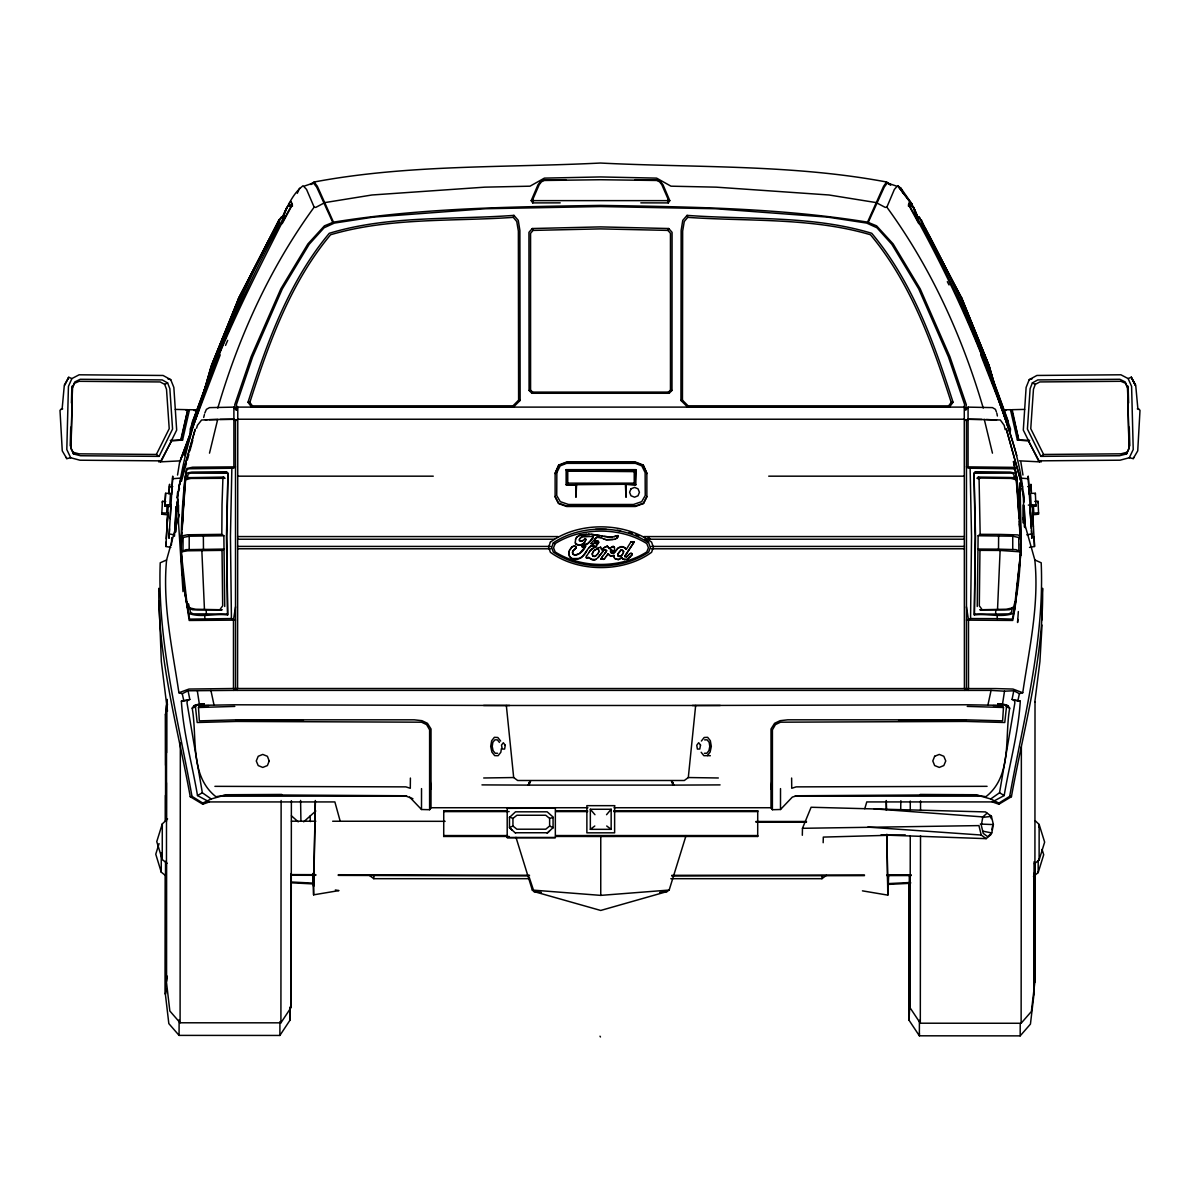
<?xml version="1.0" encoding="UTF-8"?>
<svg xmlns="http://www.w3.org/2000/svg" width="1200" height="1200" viewBox="0 0 1200 1200"><rect width="100%" height="100%" fill="white"/><g stroke="black" fill="none" stroke-linecap="round" stroke-linejoin="round"><path stroke-width="1.5" d="M161.265 852.63L161.25 872.145L165.99 875.94M165.375 874.635L165.39 994.26L168.825 1023.6L179.07 1035.39L279.885 1035.45L290.13 1019.985L290.19 1007.61M165.405 821.355L165.435 795.345M165.54 861.3L165.39 994.26L166.305 988.755M165.57 820.98L165.54 714.165L167.28 699.495M166.395 862.02L166.41 981.66L169.845 1011L180.09 1022.79L280.905 1022.835L291.135 1007.385L291.375 800.685M166.41 821.655L166.44 782.745M180.33 742.62L180.09 1022.79M1023.045 517.995L1034.82 559.95C1039.365 604.5 1029.165 648.825 1022.745 692.73L1012.965 689.055L995.595 688.575L233.475 688.5L233.475 619.86L235.515 606.855L235.515 420.375L233.79 419.25L209.175 419.625M237.57 688.5L237.78 407.115L964.185 407.115L966.45 409.665M281.13 800.505L280.905 1022.835M291.15 873.525L291.135 1007.385L290.985 1001.805M421.53 788.595L421.5 809.505L429.6 809.715L430.995 807.735L431.025 729L427.455 723.315L421.95 720.69L414.285 719.82L236.31 719.835L199.35 720.87L198.48 707.505L199.56 705.87L202.185 705.315L234.69 704.79L509.685 705.495M515.985 837.36L532.305 890.055L600.75 895.38L600.765 835.785M780.525 788.595L780.495 809.505L772.395 809.715L771 807.735L771.015 729L774.585 723.315L780.09 720.69L787.755 719.82L965.73 719.82L1002.6 720.855L1003.47 707.49L1002.39 705.855L999.825 705.315L967.35 704.775L692.31 705.495M909.105 882.81L909.105 1020.33L919.365 1035.81L1020.18 1035.87L1030.44 1024.095L1033.905 994.755L1034.055 861.795M909.3 876.075L909.105 1020.33L910.2 983.205M910.05 875.715L910.035 1007.73L920.31 1023.21L1021.125 1023.27L1031.385 1011.495L1034.85 982.155L1035.015 702.06M910.26 835.83L910.035 1007.73L910.2 1002.165M910.26 810.195L910.275 801.03M920.52 835.665L920.31 1023.21M920.535 810.03L920.535 800.865M964.41 688.485L964.275 407.835M964.395 690.39L966.465 688.545L966.465 420.375L968.19 419.235L1000.32 419.985L1004.16 425.295L1005.21 429.675M968.505 688.485L968.505 619.86L966.45 606.855M1021.365 746.685L1021.125 1023.27M1033.89 873.3L1033.905 994.755M1034.835 862.515L1034.85 982.155L1033.95 976.65M1038.195 860.415L1038.18 872.565L1033.44 876.435M162.27 827.28L162.285 823.905L167.58 818.925M166.545 705.525L166.41 981.66L167.31 976.155M179.115 1019.82L179.07 1035.39M279.93 1021.62L279.885 1035.45M429.6 809.715L429.615 729.825L426.6 724.59L421.53 722.19L236.415 721.44L197.19 722.505L195.465 706.875L197.19 704.58L204.105 703.71L204.315 705.765L208.86 705.63M680.94 400.455L681.135 230.475L682.755 220.365L687.075 215.37C748.485 219.885 812.415 215.22 871.755 233.31C912.255 281.625 934.17 342.84 953.04 402.255L949.485 407.055L687.42 406.875L680.94 400.455L682.455 400.17L688.065 405.825L948.615 405.885L949.485 407.055M682.455 400.17L682.65 231.06L684.27 221.49L687.72 217.365C748.515 221.58 811.59 217.32 870.45 234.75C910.605 282.705 932.37 343.485 951.21 402.405L948.615 405.885M772.395 809.715L772.425 729.825L775.44 724.59L780.51 722.19L965.625 721.425L1004.76 722.505L1006.485 706.86L1004.76 704.565L997.86 703.695L997.635 705.75L993.105 705.615M919.41 1020.24L919.365 1035.81L919.35 1033.23M1020.21 1023.795L1020.18 1035.87M1039.14 827.325L1039.14 824.475L1035.18 820.68M191.175 434.25L191.19 430.65L194.835 421.74M192.36 425.31L192.375 421.815C216.57 359.67 236.745 295.515 271.455 237.975L278.925 222.555L239.67 296.685L212.355 363.63L198.225 411.675M555.12 473.535L558.78 465.015L566.67 461.97L635.31 461.97L643.185 465.015L646.86 473.055L646.86 496.935L643.41 503.565L635.31 506.505L566.67 506.505L558.57 503.58L555.12 496.935L555.12 473.07L558.78 465.015M643.185 465.015L646.86 473.535M223.86 535.77L221.82 534.345L222.03 504.48L222.885 479.04L223.65 477.105L225.045 478.29L190.92 478.44L185.595 479.64L181.485 536.07L183.21 537.495L189.195 536.205L223.86 535.77L224.73 606.495M237.78 419.295L235.515 420.66L237.675 419.235L964.305 419.22L966.45 420.645L964.185 419.295M978.12 535.755L1012.74 536.19L1018.635 537.48L1020.36 536.055L1017.81 534.915L1000.455 534.42L980.16 534.33L978.12 535.755L977.25 606.495M1011.765 608.46L1009.515 609.72L1004.55 610.005L979.845 609.765L1006.275 609.225L1013.49 607.68L1015.215 600.87L1020.69 551.865L1015.98 549.645L998.52 549.15L998.625 535.845M410.4 778.05L410.295 788.28L405.87 786.87L214.905 786.345M340.035 820.62L334.875 801.93L209.355 801.93L202.77 804.225L202.785 803.085L191.985 796.35C178.155 719.34 157.23 641.535 160.23 562.8L166.59 559.965L179.355 514.5M1016.895 478.89L1014.96 468.45L1012.845 467.355L966.45 466.86L970.125 468.225L1013.175 468.765L1015.29 469.845L1017.12 480.75C1021.485 524.97 1023.39 569.91 1013.07 613.47C1001.025 617.895 986.97 613.23 974.34 614.955L975.21 536.37L974.01 473.235L975.525 471.72L1010.16 472.095L1015.83 473.325L1017.99 497.85M998.52 549.15L978.015 549.06L979.95 550.35L979.305 605.82L981.675 609M864.765 808.725L866.775 801.93L992.31 801.915L998.895 804.21L998.91 803.085L1009.695 796.335C1023.435 719.34 1044.57 641.49 1041.195 562.785L1034.82 559.95M1020.615 543.45L1020.78 550.815L1015.11 607.545L1012.74 620.445L966.465 620.13L970.56 618.555L971.535 536.355L970.125 468.225M974.34 614.955L975.525 536.4L974.01 473.235L1011.87 473.145L1013.775 474.195L1014.75 479.49M176.205 512.175L176.085 506.535L174.48 536.235M626.25 484.785L626.04 497.31L625.38 484.275L566.13 484.785L566.13 469.665L635.85 469.665L635.85 484.785L625.38 484.275L635.85 484.785M900.69 809.88L900.855 800.715M335.34 889.98L338.97 890.595L313.605 894.84L315.375 801.225M315.33 800.505L313.605 886.335L312.96 873.39M597.135 542.16L596.745 543.705L595.2 543.135M802.32 835.275L802.47 828.3L811.11 807.255L985.515 811.92L991.455 816.375L993.39 824.595L991.77 832.95L987.675 836.67L983.25 833.4L981.315 825.285L982.83 816.915L987.03 813.21M823.17 842.715L823.305 837.09L905.235 834.84M507.195 808.365L555.345 808.05L555.345 837.6L507.195 837.6L507.21 808.05M507.195 837.6L555.345 837.6M235.515 409.68L237.78 407.115L236.58 410.16L233.895 407.13L209.49 407.625L206.415 409.35L204.795 413.085M509.475 817.455L515.52 811.815L547.155 811.815L553.08 817.05L553.08 827.925M515.52 833.16L509.475 827.64L509.475 817.05L512.94 818.415L516.93 815.25L545.745 815.25L549.63 818.415L549.63 826.05L545.745 829.2L516.93 829.215L512.94 826.05L512.94 818.415M549.63 826.05L553.08 827.64L547.14 833.16L549.51 831.06M553.08 817.455L549.63 818.415M965.355 410.16L968.07 407.13L992.46 407.61L995.415 409.335L996.36 411.84M70.2 445.875L70.725 427.23M71.415 402.99L71.88 386.22M166.605 514.71L161.76 514.215L161.79 512.895L166.665 513.06L167.025 506.445M162.405 502.65L162.435 501.345L165.69 501.435M509.13 836.46L443.715 836.46L443.745 835.56L507.285 835.56M598.635 542.61L598.17 540.945M555.855 836.46L757.695 836.46L757.725 835.545L555.87 835.545M909.135 1019.205L910.185 984.165M910.08 1006.605L910.2 1002.915M1037.97 502.65L1038.015 501.33L1034.775 501.435M1038.015 501.33L1038.615 514.2L1033.755 514.71M1042.035 625.02L1039.92 661.515L1034.82 702.09M1042.185 619.8L1042.185 595.965M170.835 547.41L165.855 546.48L166.125 542.07M187.095 479.505L188.07 474.195L190.05 473.16L227.955 473.25L226.785 536.37L227.64 614.97C214.995 613.245 200.925 617.91 188.865 613.485C178.455 569.925 180.33 524.985 184.725 480.765L186.555 469.86L188.76 468.78L231.855 468.24L235.515 466.86L192.645 467.205L186.885 468.45L184.935 478.89L182.025 528.705M970.56 618.555L997.11 618.645L997.215 615.045M1029.525 547.395L1034.52 546.48L1034.13 536.895M169.77 506.565L164.925 506.07L164.955 504.87L165.6 493.305L170.475 493.35L169.815 504.915L164.955 504.87M165.6 493.305L164.925 506.07M169.065 536.97L169.02 538.335L169.5 528.765M231.855 468.24L230.445 536.355L231.42 618.555L235.515 620.13L189.195 620.46C184.905 591.405 179.595 561.855 181.8 532.395M507.285 810.795L443.745 810.795L443.715 811.605L509.13 811.59M613.815 810.795L757.725 810.795L757.695 811.59L613.785 811.59M1035.315 494.505L1035.345 493.29L1030.5 493.335L1031.145 504.9L1035.99 504.855L1035.96 506.055L1031.1 506.565M159 600.975L161.325 661.515L167.49 711.18M175.335 531.93L175.8 521.235M177.345 506.775L177.84 492.075M227.955 473.25L226.455 536.4L227.64 614.97M175.68 532.14L175.815 528.435M174.705 532.605L176.175 510.045M175.38 531.72L175.83 521.535M592.32 554.085L592.845 552.195M166.59 559.965C162.345 604.545 172.41 648.825 178.905 692.73L182.25 693.69L188.085 690.78L233.46 690.39L235.515 688.725L235.515 606.855M632.1 553.86L631.875 555.06M177.885 506.52L178.185 499.215M171.42 544.995L171.75 537.57M176.985 501.9L176.58 511.11L177 503.685M862.44 890.85L887.805 895.125L888.705 874.605M997.545 609.045L1000.125 550.44L1020.69 551.865M177.495 492.63L177.255 498.165C191.22 400.425 237.78 310.245 281.85 223.08L290.58 207.225L289.395 204.78L287.01 207.165L282.48 217.77M672.9 785.01L673.005 782.625L671.49 780.825L672.9 785.01L673.98 785.115L720.075 784.89M888.33 875.475L887.805 886.62L886.875 834.225L887.805 895.125M974.55 614.01L995.595 614.085L995.82 609.825M181.785 537.09C179.46 564.435 184.65 592.29 189.63 619.14L231.42 618.555M182.28 527.745L182.97 514.68M183.255 509.07L185.91 473.235L191.79 472.11L226.455 471.735L227.85 473.61M161.76 514.215L162.435 501.345M183.105 538.02L182.955 551.4M528.9 878.685L373.785 878.685L373.95 875.64M670.815 878.685L821.94 878.685L822.105 875.625M168.975 494.055L169.575 484.26L169.035 492.195M170.205 518.625L171 504.495M171.615 494.61L171.975 487.86M172.14 485.91L172.725 476.115L169.125 535.59M168.24 505.23L165.855 546.48M166.275 538.65L167.745 514.5M167.04 526.77L167.88 512.52M175.875 526.59L177.045 508.185M614.16 557.04C615.3 553.065 610.305 557.895 609.105 554.835M1018.335 611.55L1017.585 622.515L1017.795 619.485M1042.245 592.8L1042.59 588.3C1043.79 658.59 1023.78 727.92 1011.42 796.695L998.895 804.21M968.07 468.045L968.07 407.13M1004.76 704.565L1007.97 705.705L1009.695 708.165C1004.4 737.865 1012.5 775.725 985.935 796.695L974.88 794.94L963.225 794.73L796.89 795.765L792.36 797.07L780.495 809.505M483.69 777.99L513.675 777.54L517.665 780.495L684.315 780.495L688.305 777.54L695.655 705.48M771.015 789.255L772.215 776.535M1010.19 432.495L1010.52 429L984.39 355.575M572.655 553.455L572.55 551.88M585.945 539.79L585.81 538.995M1018.905 551.385L1018.74 538.005M964.17 407.655L964.59 404.445L948.405 356.865L918.705 288.855L891.825 244.29L876.93 227.76L866.685 223.08L827.49 217.11L715.35 208.74L600.51 206.55L485.67 208.74L373.515 217.11L334.335 223.095L324.09 227.775L309.195 244.29L282.33 288.87L252.645 356.88L236.46 404.46L237.105 409.275M594.405 542.745L596.16 540.54L598.665 541.815M965.775 408.39L966.315 404.7L949.905 356.685L920.22 288.885L893.13 243.885L876.6 225.855L867.54 222.135C779.355 207.855 689.64 206.88 600.51 205.395C511.38 206.88 421.665 207.855 333.48 222.15L324.405 225.855L307.905 243.9L280.815 288.9L251.13 356.7L234.735 404.7L235.275 408.405M1022.745 692.73L1019.4 693.675L1013.79 690.765L1004.505 691.185L1002.405 704.88M617.925 555.15L617.97 555.93M501.405 748.575L500.835 752.265L498.135 755.7L494.685 755.625L491.88 752.085L490.695 746.385L491.67 740.745L494.37 737.31L497.82 737.49L500.625 741.045M581.97 546.015L582.405 547.2L583.575 546.45M598.275 548.385L598.365 547.635M977.4 795.225L990.69 798.975L999.54 792.765L1014.87 702.855L1014.33 700.335L1012.065 699.435L1013.79 690.765M177.54 475.05L179.625 462.18L192.015 429.15M568.815 552.93L569.01 551.565M596.37 546.3L596.655 544.815M575.55 539.58L575.355 542.28M991.875 829.68L992.46 826.455M992.31 801.915L1004.19 795.54C1009.395 764.25 1018.485 732.57 1020.27 701.16L1012.065 699.435M188.085 690.78L189.81 699.45L187.545 700.335L187.005 702.87L202.335 792.765L211.185 798.975L224.52 795.24M987.93 705L991.065 690.405L1004.505 691.185M1017.9 700.62L1019.4 693.675M209.505 453.15L217.71 419.325M158.955 460.575L160.365 461.865L171.585 440.985L182.595 439.995L189.495 409.71L197.16 409.86M643.41 503.565L646.86 496.455M175.305 409.41L187.77 409.695L180.975 439.005L182.595 439.995M623.595 551.64L623.085 553.455M623.49 552.285L623.535 551.01M1012.56 607.305L1011.345 612.495L1008.855 613.86L995.595 614.085M187.77 409.695L181.185 440.01L170.295 440.355M236.58 410.16L237.12 407.91L233.88 407.91M1029.675 440.34L1018.77 439.995L1011.855 411.015L1012.185 409.695L1024.65 409.395M203.685 417.465L204.42 414.555M1126.515 453.945L1129.11 448.47L1127.595 387.405L1125.225 381.96L1119.825 379.275L1037.775 379.92L1032.375 382.89L1030.11 388.695L1027.41 429.075L1040.91 456.36L1119.495 455.73L1126.515 453.945L1129.005 447.99L1127.595 388.02L1125.435 383.235L1120.905 381.3L1039.815 381.93L1035.285 384.36L1033.455 389.28L1030.755 428.685L1043.595 454.455L1121.01 453.825L1126.95 452.265M189.81 699.45L181.395 701.175C183.195 732.585 192.285 764.265 197.49 795.555L209.355 801.93M600 1036.2L600.45 1036.965M908.385 206.085L908.94 203.91L913.575 207.345L918.015 217.935M598.635 542.445L596.835 544.71M178.5 491.925L179.475 488.355M181.455 481.245L186.375 463.44M187.365 459.885L188.85 454.545M189.825 450.975L192.78 440.295M199.485 407.625L211.005 366.645L238.77 298.11L279.03 220.005L277.185 224.355M191.34 428.91L190.305 432.585L190.215 429C215.73 356.265 244.17 284.28 281.625 216.87L279.135 219.825L238.875 297.915L211.68 364.995L198.3 410.61M575.55 539.745L575.925 538.26M184.185 455.61L192.39 427.725L220.23 354.81M594.405 542.58L593.76 543.885L591.015 543.6M196.575 428.22L197.445 425.31L201.6 420L217.05 419.49M532.305 890.055L533.97 891.57L600.705 910.455L667.05 891.57L669.165 890.055L686.04 835.605M159.06 843.585L155.76 854.205L161.25 872.145L161.25 869.085M248.01 402.27C266.88 342.855 288.78 281.64 329.265 233.31C388.605 215.22 452.535 219.9 513.945 215.37L518.265 220.365L519.885 230.475L520.125 400.455L513.645 406.875L251.58 407.055L248.01 402.27L249.84 402.405L252.435 405.9L513 405.825L518.61 400.17L518.37 231.06L516.75 221.49L513.3 217.365C452.505 221.58 389.43 217.32 330.57 234.765C290.43 282.72 268.68 343.485 249.84 402.405M217.815 408.09C238.755 336.48 270.075 267.57 314.16 207.165L306.555 189.435L303.105 185.715C293.07 193.365 287.67 205.665 283.02 217.155M513.3 217.365L513.945 215.37M671.49 780.825L673.98 785.115L528.06 785.115L529.125 785.01L530.535 780.825L528.06 785.115L481.965 784.89M983.235 408.075C962.28 336.465 930.96 267.555 886.86 207.165L894.375 189.42L897.615 185.715L909.585 201.51L908.505 204.66L918.78 223.665M632.07 554.325L631.47 555.6M560.205 202.86L532.725 202.905L531.21 200.625L532.725 199.605L539.19 184.725L541.47 181.785L544.275 180.48L600.51 179.73L656.73 180.48L659.55 181.785L661.815 184.725L668.295 199.605L669.795 200.625L668.295 202.905L640.815 202.86M532.725 202.905L533.475 200.7L532.725 199.605M598.95 551.445L597.915 553.695M598.74 552.21L598.71 550.08M180.93 458.865L192.15 428.52M195.48 420C218.235 349.26 248.475 281.19 284.325 216.33M569.01 551.73L569.52 550.2M606.39 551.4L606.66 550.5M585.78 546.015L580.035 552.99M272.325 234.765L276.57 225.795M269.025 241.905L271.47 235.74M667.965 230.4L600.51 228.885L533.055 230.415L530.565 233.34L530.58 390.15L532.635 392.115L668.415 392.1L670.47 390.15L670.455 233.34L667.965 230.4L668.73 228.525L600.51 226.89L532.29 228.525L528.945 232.335L529.08 390.45L531.885 393.27L669.18 393.27L671.985 390.435L672.075 232.335L668.73 228.525M600.915 558.795L606.39 551.235M1038.525 460.845L1120.035 460.2L1129.32 457.74L1133.22 449.535L1131.6 386.4L1128.135 378.57L1120.905 374.79L1036.905 375.45L1029.24 379.635L1026.12 387.405L1023.3 430.08L1038.525 460.845L1041.33 461.85M179.625 462.15L190.485 435.975M282.465 217.95L286.905 207.36L282.36 217.125M585.945 539.625L583.89 543.39M225.54 345.405L227.7 340.35M598.365 547.8L600.63 547.26M297.3 193.305L299.535 188.22M71.88 378.57L68.43 386.415L66.81 449.55L70.695 457.755L79.98 460.215L161.445 460.86L176.67 430.095L173.85 387.42L170.73 379.65L163.065 375.465L79.11 374.805L71.88 378.57L68.745 377.28L64.32 385.11L62.16 408.645L60 410.28L62.265 450.87L66.81 458.625L70.695 457.755M617.79 537.135L618.12 536.22M589.245 552.285L589.695 551.115M867.54 222.135L883.59 186.27L886.605 182.01L890.16 184.395M586.485 555.9L586.005 557.55M617.865 554.22L620.88 550.185M614.445 550.665L614.52 547.305M868.29 222.27L884.235 187.14L887.25 182.985L895.995 185.925M579.12 540.03L579.555 538.95M975.525 471.72L974.115 473.595M572.55 552.045L573.135 550.695M159.075 456.375L172.56 429.075L169.86 388.695L167.595 382.905L162.21 379.92L80.19 379.29L74.79 381.975L72.42 387.42L70.92 448.485L73.5 453.945L80.52 455.745L159.075 456.375L156.375 454.455L79.005 453.84L73.065 452.265L71.025 448.005L72.42 388.035L74.58 383.235L79.11 381.315L160.155 381.945L164.685 384.375L166.515 389.295L169.215 428.685L156.375 454.455M67.77 379.23L68.745 377.28L64.635 385.425M579.555 539.1L582.285 536.34M595.38 541.965L595.2 543.285M238.095 299.535L275.325 227.865L272.235 234.27M635.85 469.665L635.1 484.38L634.23 483.15L634.23 471.615L635.1 471.105L566.88 471.105L566.13 469.665M607.89 553.695L606.54 556.08M607.5 554.595L608.205 553.725L608.835 554.595M1129.32 457.74L1133.205 458.61L1133.85 457.41M282.18 223.665L292.41 204.66L291.12 201.51L288.525 204.03M573.135 550.845L576.33 547.65M581.97 546.18L582.36 545.34A2.925 2.91 0 0 1 584.895 544.11M589.695 551.28L593.985 547.635M1133.205 458.61L1137.735 450.855L1140 410.265L1137.855 408.63L1135.695 385.095L1131.27 377.265L1128.135 378.57M616.125 550.425C617.985 547.635 621.765 544.83 624.735 547.845M622.455 554.49L623.085 553.29M687.42 406.875L688.065 405.825M624.885 556.17L634.335 541.725L631.05 541.725L626.4 549.21L625.56 548.88M601.44 549L601.935 549.795L603.495 548.025M588.54 542.97L586.29 544.185M531.885 393.27L532.635 392.115M610.5 550.125L611.385 549.945M592.35 553.485L593.715 550.74L596.805 549.045M604.5 558.915L605.475 557.28M596.655 544.98L598.44 543.195M622.635 546.84L618.165 547.89L613.965 553.08M615.09 551.925L615.6 551.16M626.595 556.74L624.99 556.965L624.885 556.02L634.335 541.725M597.42 554.445L597.915 553.53M569.52 550.365L571.935 546.96L570.225 549.33M589.245 552.135L586.485 556.065M668.295 199.605L667.53 200.7L668.295 202.905M590.385 540.99L593.49 536.28M617.79 536.985L616.545 538.485M412.92 798.72L405.09 795.765L238.755 794.745L227.1 794.94L215.925 796.71C189.375 775.74 197.46 737.865 192.195 708.165L193.92 705.72L197.19 704.58M567.75 471.615L567.75 483.15L566.88 484.38L566.88 471.105L634.23 471.615M588.54 543.135L589.425 541.755M585.15 541.5C583.62 545.025 577.8 546.915 575.46 543.36M251.58 407.055L252.435 405.9M220.305 609L222.675 605.835L222.03 550.365L223.98 549.075L185.955 549.66L181.17 551.88L186.705 600.87L188.445 607.68L195.69 609.24L222.135 609.78L197.415 610.005L192.435 609.735L190.17 608.46M586.77 550.965C583.95 556.635 575.64 563.055 570.045 556.905M597.795 557.94L604.155 549.75M589.14 547.71L590.82 545.925L595.14 546.285M621.6 555.6L622.455 554.325M575.925 538.425L576.855 537.06M605.475 557.445L606.54 555.915M701.385 741.03L704.19 737.49L707.64 737.31L710.34 740.73L711.315 746.385L710.13 752.07L707.325 755.625L703.86 755.7L701.16 752.265M631.47 555.435L627.315 559.47M602.46 556.29L601.065 559.26M604.725 553.515L605.925 552.075M530.535 780.825L529.02 782.625L529.125 785.01M595.905 537.78L594.84 539.01M606.54 814.71L611.16 809.265L590.34 809.265L590.34 829.335L611.16 829.335L611.16 809.265M590.25 550.35L591.93 548.7M630.555 556.575L627.315 559.32L623.13 559.125L624.54 559.695M1020.36 536.055L1016.265 479.64L1011.015 478.425L979.95 478.065L979.08 479.04L980.16 534.33M597.42 554.28L595.23 556.365M582.36 545.505L588.195 543.495M618.42 553.005L621.345 549.78L623.535 551.175M615.285 558.78L618.42 559.65L621.765 557.58M579.9 538.425L580.65 537.645M596.16 559.305L596.775 558.51M573.45 550.26L576.33 547.815L575.865 546.435M610.365 548.025L609.21 548.475M597.39 548.46L593.715 550.89M628.245 555.255L626.595 556.905M627.135 556.515L629.34 554.265M289.395 206.235L291.765 203.91L292.5 206.085M601.065 559.11L604.5 558.75M589.425 541.92L593.34 537.69M603.495 548.19L607.29 546.03L609 548.235M629.34 554.43L630.99 552.945L632.01 553.68M188.1 411.03L189.495 409.71L185.82 410.025M1019.415 460.83L1039.605 461.85L1041 460.56M303.66 821.835L315.795 810.99M604.35 547.365L607.29 546.195L608.085 546.855M595.26 546.915C588.555 541.635 585.795 556.29 579.675 558.48M611.04 547.53L614.22 546.975L613.425 546.375M880.995 834.945L986.16 838.65L991.02 834.51M576.855 537.225L577.89 536.205M1034.385 863.82L1039.125 859.95L1044.645 842.115L1039.14 824.475L1039.125 859.95L1038.69 859.2M617.235 537.78L614.88 539.4M620.67 556.335L621.6 555.45M596.115 555.51L594.345 556.53M966.45 420.645L968.19 419.295L981.885 419.385M584.925 538.92L582.21 541.125L579.42 540.765M590.34 829.335L594.795 825.99M821.94 878.685L826.38 875.37M596.985 536.97L590.895 543.495L593.1 543.9M583.47 546.735L581.88 546.615M1040.91 456.36L1043.595 454.455M211.185 798.975L202.785 803.085M602.7 548.805L601.935 549.795M571.935 547.125L572.79 546.42M610.65 549.87L610.74 552.3A2.64 2.625 0 0 0 612.405 553.335M310.335 184.395L314.115 182.01C408.33 164.265 504.96 167.835 600.36 163.035C695.76 167.835 792.39 164.25 886.605 182.01M595.38 542.115L597.135 542.31M311.01 184.515L313.47 183L316.71 187.155L332.715 222.27M575.73 484.785L576.6 484.275L575.955 497.31L575.73 484.785L566.13 484.785M222.03 478.065L223.65 477.105L189.3 477.63L185.595 479.64M613.965 552.93L612.405 553.17A2.64 2.625 0 0 1 610.74 552.135L610.41 551.505M582.915 540.555L580.29 541.185M197.49 795.555L202.335 792.765M583.125 543.795L579.765 545.19L575.895 543.96M596.445 537.39L599.865 537.57M588.435 557.385L586.365 557.94M621.09 558.3L618.42 559.5L615.825 559.11M587.145 558.255C589.89 555.96 591.78 562.02 595.32 559.695L596.16 559.14M578.82 553.77L574.89 555.075L572.94 553.905M578.46 535.995L579.765 535.17M164.685 384.375L167.595 382.905M581.385 536.94L592.86 536.34M604.005 559.23L603.105 559.41M512.94 826.05L509.475 827.64L511.89 830.025M621.765 557.745L623.13 559.275M594.885 541.11L596.64 540.66M181.485 536.07L187.365 534.78L221.82 534.345M595.05 547.2L592.98 548.085M617.97 555.765L620.67 556.185M572.79 546.57L574.575 546.045L576.195 547.02M192.195 708.165L195.465 706.875M579.06 558.495L572.22 558.6M614.37 536.61L617.895 535.545M558.78 465.495L565.08 463.05M1137.3 408.84L1138.71 408.84M1014.315 476.775L1016.37 476.025M178.905 692.73L188.985 689.055L233.475 688.5M643.515 503.1L635.31 506.025L566.67 506.025L558.465 503.1L555.12 496.455M158.64 461.85L161.445 460.86M595.695 541.92L596.94 541.86M304.725 185.94L313.47 183M612.93 546.285L609.33 548.715M614.25 555.465L610.785 556.095L608.61 554.235M583.215 545.76L584.145 545.385C588.495 546.75 576.795 558.525 572.94 554.07L572.49 552.48M181.17 551.88L187.59 550.8L222.03 550.365M584.925 539.07L585.975 539.46M591.36 534.27L610.485 537.27L618.09 535.8M61.29 408.855L62.7 408.855M1029.24 379.635L1031.94 378.99M198.48 707.505L234.795 706.41M204.105 703.71L193.92 705.72M159.03 591.315L158.82 588.315C157.965 658.62 177.81 727.92 190.245 796.71L191.985 796.35M529.08 390.45L530.58 390.15M614.88 539.25L606.27 539.685M1026.81 534.825L1031.79 533.925L1028.22 476.1L1028.715 485.895M621.345 549.945L623.265 550.575M580.725 534.915L586.62 534.15M886.86 207.165L885.24 207.39L876.165 202.59L829.005 194.985L716.205 187.155L670.98 186.18L656.625 178.125L600.495 176.94L544.38 178.125L530.025 186.18L484.8 187.155L372 194.985L324.84 202.605L315.765 207.405L314.16 207.165M181.395 701.175L187.545 700.335M982.44 817.41L991.455 816.375L990.48 815.52L991.23 818.64M205.38 420.015L207.015 419.82M659.685 892.395L667.05 891.57M613.77 551.115L612.33 550.77M607.215 539.79L613.065 539.58M584.025 536.355L589.32 536.175M595.32 559.53L590.88 559.245M612.555 537.075L604.125 536.505M172.515 478.74L180.945 478.065M169.35 486.885L172.77 486.615M951.21 402.405L953.04 402.255M1028.34 505.11L1031.145 504.9M600.75 895.38L669.165 890.055M596.745 543.555L595.5 543.495M573.6 546.255L575.415 546.39M225.78 794.745L281.805 794.445M160.365 461.865L180.54 460.845M594.345 556.38L593.07 556.17M888.195 883.605L910.635 882.48M888.165 884.415L910.605 883.29M595.515 529.395L606.465 529.395M1038.66 512.88L1033.815 513.045L1033.44 506.43M1002.555 410.565L1005.9 410.46M199.56 705.87L204.315 705.765M704.4 753.285L706.89 753.24L708.945 750.57L709.8 746.415L709.155 742.29L707.1 739.83L704.625 739.875M1002.795 409.845L1010.46 409.695L1011.855 411.015M227.43 614.025L193.08 613.875L190.605 612.495L188.535 603.855M802.47 828.3L978.945 825.6L981.21 835.035L986.16 838.65M565.83 179.7L543.945 179.985L540.6 181.5L538.005 184.755L531.21 200.625L669.795 200.625L663 184.755L660.405 181.5L657.06 179.985L635.16 179.685M898.605 720.6L965.73 719.82M220.08 419.385L233.79 419.31L235.515 420.66M964.815 407.91L968.055 407.895M920.145 794.445L976.155 794.745M671.805 875.325L864.48 874.98M886.935 874.935L911.25 874.89M671.775 875.985L864.465 875.64M886.905 875.595L911.22 875.55M566.67 462.45L635.31 462.435M237.78 476.175L433.26 476.175M768.72 476.175L964.185 476.175M567.75 483.15L634.23 483.15M558.105 536.58L237.57 536.565M643.89 536.58L964.41 536.55M237.57 539.22L554.37 539.235M647.61 539.235L964.41 539.205M634.335 541.875L631.05 541.725M237.57 546.405L550.635 546.435M651.345 546.42L964.41 546.405M237.57 548.775L550.635 548.805M651.345 548.805L964.41 548.775M233.46 690.39L991.065 690.405M483.57 705.48L720.27 705.48M221.97 796.2L406.785 796.125M795.075 796.125L979.89 796.185M430.995 807.735L587.925 807.735M614.07 807.735L771 807.735M555.87 810.795L587.64 810.795M555.855 811.59L587.625 811.59M755.985 821.475L806.49 821.49M755.955 822.18L806.46 822.195M515.52 832.755L547.155 832.755M586.755 836.28L614.49 836.28M291.435 821.205L315.81 821.22M332.67 821.235L445.14 821.325M291.435 874.59L315.81 874.665M338.295 874.725L529.485 875.25M291.405 875.25L315.78 875.31M338.265 875.385L529.47 875.925M979.95 550.35L1000.125 550.44M1010.46 409.695L1017.36 439.98L1018.77 439.995L1012.185 409.695M967.245 706.395L1003.47 707.49M236.31 719.835L303.435 720.6M688.305 777.54L718.335 777.975M997.11 618.645L1012.305 619.125L1015.005 607.605L1021.215 550.02L1020.63 544.5M497.595 753.285L495.12 753.24L493.065 750.57L492.21 746.415L492.855 742.29L494.91 739.83L497.385 739.875L499.44 742.425M997.635 705.75L1002.39 705.855M588.84 534.21L578.775 535.68M194.01 410.475L197.355 410.58M599.7 535.545L588.84 534.045M986.415 419.535L996.555 420M707.325 755.625L710.34 755.73M980.31 824.055L993.39 824.595M290.805 881.97L313.245 883.125M290.835 882.78L313.29 883.935M584.145 545.55L585.81 545.88M987.075 786.33L796.155 786.87L791.73 788.28L791.625 778.035M874.095 808.845L982.83 816.915M867.84 827.115L981.21 835.035M1027.695 486.6L1031.115 486.885L1031.43 492.18M1020.03 478.05L1028.445 478.725M1017.36 439.98L1028.37 440.985L1039.605 461.85M533.97 891.57L541.38 892.395M1014.33 700.335L1020.27 701.16M617.175 530.25L620.565 530.76M1007.97 705.705L997.86 703.695M169.17 533.925L174.165 534.825M518.61 400.17L520.125 400.455M670.47 390.15L671.985 390.435M600.66 537.72L597.915 536.895M982.71 831.135L991.77 832.95M1009.695 796.335L1011.42 796.695M168.03 379.005L170.73 379.65M618.45 556.29L619.635 556.605M629.085 532.455L632.49 533.385M601.77 536.13L602.79 536.46M605.4 539.385L606.27 539.85M998.91 803.085L990.69 798.975M603.615 538.875L600.66 537.555M185.475 476.04L187.53 476.79M603.615 538.71L605.4 539.535M636.885 463.05L641.61 464.88M911.1 206.22L913.47 207.165L918 217.755M1006.485 706.86L1009.695 708.165M635.895 534.33L639.03 535.8M1032.375 382.89L1035.285 384.36M1016.265 479.64L1012.635 477.615L1009.185 477.465L978.33 477.09L976.92 478.275L979.08 479.04L978.33 477.09L979.95 478.065M612.84 551.205L611.745 550.095M623.655 547.065L625.095 548.265M614.46 557.97L615.285 558.945M999.54 792.765L1004.19 795.54M190.245 796.71L202.77 804.225M625.905 549.255L625.095 548.1M605.175 549.6L606.045 550.14M887.25 182.985L890.7 185.265M369.345 875.37L373.785 878.685M909.585 201.51L911.955 204.03L900.945 188.205L897.615 185.715L911.955 204.03L913.44 208.17M606.705 825.99L611.16 829.335M167.01 863.34L162.255 859.53L156.765 841.605L162.285 823.905L162.255 859.53L162.255 856.485M966.45 688.71L968.505 690.39M235.515 688.725L237.57 690.39M606.66 550.665L604.155 549.915L598.23 557.295M644.97 539.07L648.675 542.265M611.385 549.78L612.045 550.575M291.435 815.805L298.245 821.835M647.67 536.715L650.28 539.085M588.9 557.415L590.25 558.675M409.62 797.07L421.5 809.505M570.975 558.045L569.535 556.2M913.47 207.165L911.325 204.78L910.335 207.225L919.095 223.065C959.4 296.97 992.79 374.88 1016.805 455.61M590.34 809.265L594.96 814.71M916.395 216.33C954.48 283.125 983.82 354.66 1008.315 427.65M314.115 182.01L317.355 186.285L333.48 222.15M668.415 392.1L669.18 393.27M513 405.825L513.645 406.875M1037.745 871.8L1038.18 872.565L1043.7 854.715L1042.05 849.42M66.15 457.425L66.81 458.625M600.63 547.11L601.44 549.165M593.07 556.335L592.41 554.805M598.26 549.18L598.71 550.245M506.34 705.48L513.675 777.54M956.955 290.19L921.795 222.54L962.34 299.52M947.325 281.67L949.035 284.955M917.895 217.11L913.575 207.345M226.455 471.735L226.875 472.635M913.935 209.55L917.205 217.155M1008.36 421.8C983.235 351.57 955.62 281.865 919.095 216.87L961.725 298.095L989.43 366.63L996.93 393.36M1008.87 429.135L1009.545 430.635M925.095 227.85L926.565 231.345M960.885 296.685L988.2 363.615L998.145 397.44M900.945 188.205L903.03 193.29M961.62 297.915L988.815 364.98L1001.67 408.855M532.29 228.525L533.055 230.415M921.465 220.005L923.76 225.795M980.745 354.795C999.06 402.435 1020.855 450.24 1024.005 501.885M529.335 877.635L533.385 889.83M687.075 215.37L687.72 217.365M569.325 555.57L569.535 556.365M614.16 556.89L614.325 557.85M568.935 554.265L569.325 555.735M984.27 419.325L992.46 453.15M1021.56 488.34L1022.55 491.91M622.335 558.75L622.02 557.46M73.065 452.265L73.5 453.945M1014.96 468.45L1013.445 461.46L1017 478.965M182.25 693.69L183.765 700.62M210.9 690.42L214.02 705M996.825 413.085L997.38 415.995M199.47 704.895L197.37 691.2M166.155 717.84L165.54 714.165L165.585 765.315M1020.87 462.135L1022.955 475.035M568.845 553.47L568.935 554.43M166.89 699.51L167.46 705.06M430.155 780.18L431.025 789.27M592.32 553.92L592.41 554.97M233.895 468.06L233.895 407.13M1031.115 486.885L1030.89 484.245L1031.28 492.21M575.355 542.115L575.46 543.525M1034.52 546.48L1032.225 505.215M183.015 591.66L178.53 522.825L178.5 505.065M1031.415 530.505L1031.85 538.32L1031.79 533.925M1032.57 512.52L1033.335 526.755M1029.96 506.34L1031.31 528.645M1028.985 487.86L1029.27 494.595M1029.945 504.48L1030.665 518.61M1017 480.735L1019.16 517.62M1019.385 521.31L1020.36 537.915M1035.345 493.29L1035.96 506.055M617.865 554.055L617.925 555.3M1018.185 501.585L1019.07 518.4M1019.37 523.995L1020.15 538.935M618.09 535.635L618.12 536.385M206.16 609.84L206.37 614.1M596.37 546.135L596.415 547.11M310.08 816.045L310.35 821.595M312.645 874.395L313.605 894.84M1023.495 492.63L1023.915 501.84M1024.17 507.36L1025.085 527.64L1024.17 505.575M201.84 550.455L204.435 609.06M568.815 552.765L568.845 553.635M1023.195 492.06L1023.63 504.93M1024.2 521.475L1024.38 526.995M291.03 1000.71L291.18 1006.245M289.845 1007.79L290.175 1018.845M204.75 615.06L204.87 618.66M1128.135 386.205L1128.6 402.975M1129.29 427.215L1129.815 445.86M289.815 1008.84L290.13 1019.985L290.115 1006.92M886.29 800.535L886.455 809.895M886.245 801.075L886.395 810.3M300.585 800.415L300.915 820.59M1021.11 555.045L1020.135 482.67L1020.54 537.93M598.275 548.22L598.275 549.045M203.355 535.86L203.46 549.15M1022.985 505.065L1023.015 522.81M166.575 704.58L166.59 752.715M1012.74 536.19L1012.74 549.495M757.725 810.795L757.695 836.46M443.745 810.795L443.715 836.46M189.195 536.205L189.195 549.51M556.845 472.605L556.74 495.555L560.295 501.66L568.5 504.48L633.48 504.48L641.685 501.66L645.24 495.555L645.135 472.605L641.79 465.855L635.415 463.35L566.565 463.35L560.19 465.855L556.845 472.605M505.26 745.275L504.615 749.07L502.245 749.025L501.495 745.08L503.325 742.725L505.26 745.275M700.53 745.08L699.765 749.01L697.395 749.07L696.75 745.26L698.685 742.71L700.53 745.08M193.965 433.5L178.86 487.05L195.285 429.12L193.965 433.5M550.395 542.115L548.61 547.215L550.395 552.3C578.22 572.655 623.775 572.655 651.585 552.3L653.37 547.215L651.585 542.115C623.775 521.76 578.22 521.76 550.395 542.115M553.305 542.91L551.625 547.5L553.305 552.075C579.945 570.45 622.05 570.45 648.675 552.075L650.355 547.5L648.675 542.91C622.05 524.55 579.945 524.55 553.305 542.91M555.15 543.615L553.53 547.77L555.15 551.925C581.205 568.62 620.745 568.62 646.8 551.925L648.42 547.77L646.8 543.615C620.745 526.935 581.205 526.935 555.15 543.615M934.65 756.27L932.805 760.965L934.65 765.555L939.285 767.415L943.815 765.555L945.765 760.965L943.815 756.27L939.285 754.425L934.65 756.27M269.22 760.98L267.39 765.57L262.755 767.43L258.21 765.57L256.275 760.98L258.21 756.285L262.755 754.425L267.39 756.285L269.22 760.98M631.005 488.805L629.595 492.3L631.005 495.78L634.56 497.19L638.01 495.78L639.42 492.3L638.01 488.805L634.56 487.395L631.005 488.805M614.625 805.665L586.875 805.665L586.875 832.83L614.625 832.83L614.625 805.665M1135.365 385.41L1131.27 377.265L1135.365 385.41M1022.475 487.035L1006.32 429.12L1022.475 487.035"/></g></svg>
